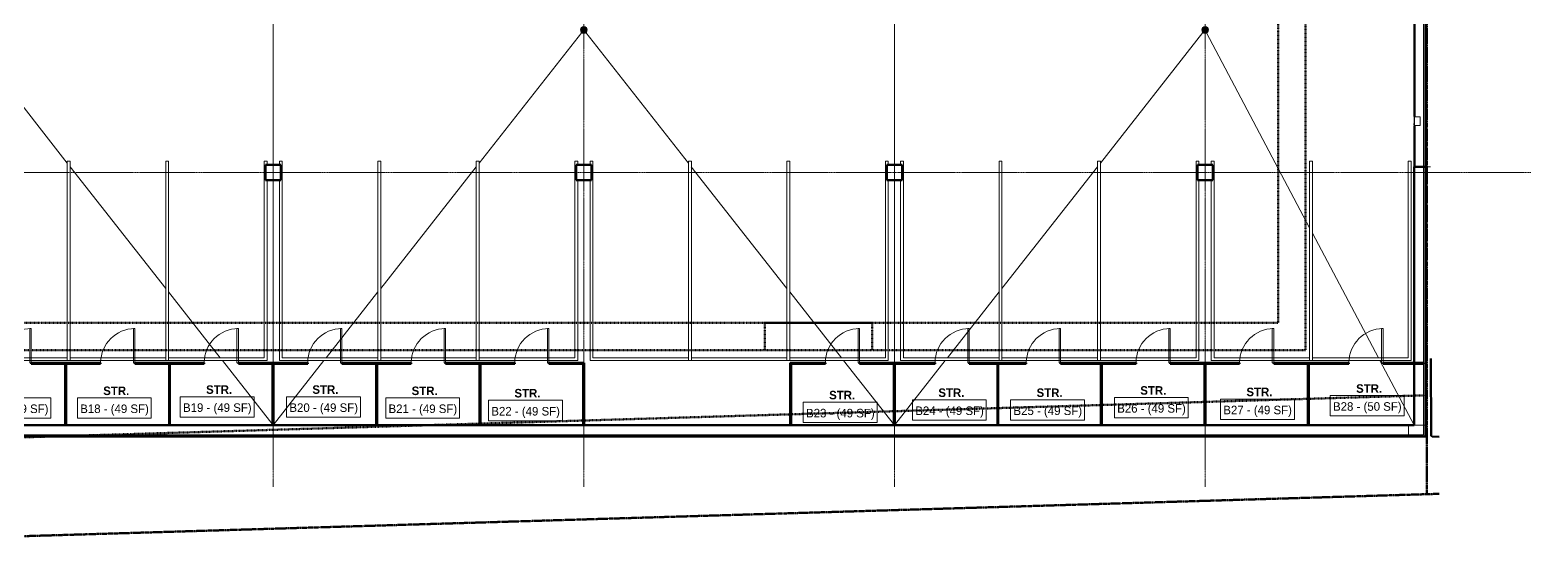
# Model space of a CAD drawing. Header units: inches. Extents: x -4218 to -1830, y 9767 to 12426.
# Drawn here: x -3410 to -1830, y 9772 to 10317 of the extents above; entities that cross this region are included whole.
import ezdxf

# ---------------------------------------------------------------- set-up
doc = ezdxf.new("R2010")
doc.units = ezdxf.units.IN
doc.header["$MEASUREMENT"] = 0
for name, pattern in [('Dash 1_16_', [0.125, 0.0625, -0.0625]), ('Double Dash 3_8_', [1, 0.375, -0.125, 0.125, -0.125, 0.125, -0.125]), ('Grid Line 1_2_', [0.875, 0.5, -0.125, 0.125, -0.125])]:
    doc.linetypes.add(name, pattern=pattern)
for name, color, linetype, lineweight in [('0-1', 7, 'Continuous', 5), ('0-2', 90, 'Continuous', 20), ('A-AREA-IDEN', 2, 'Continuous', 9), ('A-DOOR-2', 7, 'Continuous', 9), ('A-FLOR-4', 192, 'Continuous', 9), ('A-FLOR-5', 71, 'Continuous', 13), ('A-FLOR-6', 255, 'Continuous', 13), ('A-GENM-1', 7, 'Continuous', 9), ('A-WALL', 113, 'Continuous', 13), ('C-PROP-LINE', 91, 'Double Dash 3_8_', 50), ('C-PROP-LINE-1', 91, 'Dash 1_16_', 50), ('C-TOPO', 7, 'Continuous', 9), ('C-TOPO-1', 250, 'Continuous', 50), ('E-FIRE', 2, 'Continuous', 9), ('P-SANR-FIXT', 6, 'Continuous', 9), ('S-COLS', 52, 'Continuous', 9), ('S-COLS-1', 52, 'Continuous', 50), ('S-FNDN-1', 250, 'Continuous', 50), ('S-FNDN-2', 252, 'Continuous', 9), ('S-FNDN-3', 253, 'Continuous', 9), ('S-FNDN-4', 254, 'Continuous', 9), ('S-FNDN-6', 32, 'Continuous', 9), ('S-FNDN-7', 32, 'Continuous', 50), ('S-GRID-1', 1, 'Grid Line 1_2_', 9)]:
    doc.layers.add(name, color=color, linetype=linetype, lineweight=lineweight)
doc.styles.add('Century Gothic', font='ufonts.com_century-gothic.ttf', dxfattribs={"height": 9})
doc.styles.add('Century Gothic_B', font='GOTHICB.TTF', dxfattribs={"height": 9})

# ---------------------------------------------------------------- blocks, each defined once
blk = doc.blocks.new('CTR  - Topography_rvt-1-BACKGROUND - BASEMENT')
at = {"layer": 'C-TOPO'}
for p, q in [((-1935.3, 9890.1), (-1935.6, 9971.3)), ((-1935.3, 9891.2), (-1935.6, 9971.3)), ((-1935.3, 9890.1), (-1934.4, 9889.4)), ((-1934.4, 9889.4), (-1926.9, 9888.8))]:
    blk.add_line(p, q, dxfattribs=at)
at = {"layer": 'C-TOPO-1'}
for p, q in [((-1935.3, 9890.1), (-1935.6, 9971.3)), ((-1934.4, 9889.4), (-1935.3, 9890.1)), ((-1926.9, 9888.8), (-1934.4, 9889.4))]:
    blk.add_line(p, q, dxfattribs=at)
blk = doc.blocks.new('Parking_Stall_Multiple - STANDARD-2088485-BACKGROUND - BASEMENT')
at = {"layer": 'A-GENM-1'}
for p, q in [((190, 314), (0, 314)), ((0, 314), (0, 207.3)), ((3, 210.3), (3, 311)), ((3, 311), (210, 311)), ((210, 314), (206, 314)), ((210, 311), (210, 314)), ((210, 210.3), (0, 210.3)), ((0, 210.3), (0, 103.7)), ((0, 207.3), (210, 207.3)), ((210, 210.3), (3, 210.3)), ((3, 106.7), (3, 207.3)), ((3, 207.3), (210, 207.3)), ((210, 207.3), (210, 210.3)), ((210, 207.3), (210, 210.3)), ((210, 106.7), (0, 106.7)), ((0, 106.7), (0, 0)), ((0, 103.7), (210, 103.7)), ((210, 106.7), (3, 106.7)), ((3, 3), (3, 103.7)), ((3, 103.7), (210, 103.7)), ((210, 103.7), (210, 106.7)), ((210, 103.7), (210, 106.7)), ((210, 3), (3, 3)), ((210, 0), (210, 3)), ((0, 0), (190, 0)), ((206, 0), (210, 0))]:
    blk.add_line(p, q, dxfattribs=at)
blk = doc.blocks.new('Parking_Stall_Multiple - STANDARD-2220512-BACKGROUND - BASEMENT')
at = {"layer": 'A-GENM-1'}
for p, q in [((190, 314), (0, 314)), ((0, 314), (0, 207.3)), ((3, 210.3), (3, 311)), ((3, 311), (210, 311)), ((210, 314), (206, 314)), ((210, 311), (210, 314)), ((210, 210.3), (0, 210.3)), ((0, 210.3), (0, 103.7)), ((0, 207.3), (210, 207.3)), ((210, 210.3), (3, 210.3)), ((3, 106.7), (3, 207.3)), ((3, 207.3), (210, 207.3)), ((210, 207.3), (210, 210.3)), ((210, 207.3), (210, 210.3)), ((210, 106.7), (0, 106.7)), ((0, 106.7), (0, 0)), ((0, 103.7), (210, 103.7)), ((210, 106.7), (3, 106.7)), ((3, 3), (3, 103.7)), ((3, 103.7), (210, 103.7)), ((210, 103.7), (210, 106.7)), ((210, 103.7), (210, 106.7)), ((210, 3), (3, 3)), ((210, 0), (210, 3)), ((0, 0), (190, 0)), ((206, 0), (210, 0))]:
    blk.add_line(p, q, dxfattribs=at)
blk = doc.blocks.new('Parking_Stall_Multiple - STANDARD-1981804-BACKGROUND - BASEMENT')
at = {"layer": 'A-GENM-1'}
for p, q in [((190, 314), (0, 314)), ((0, 314), (0, 207.3)), ((3, 210.3), (3, 311)), ((3, 311), (210, 311)), ((210, 314), (206, 314)), ((210, 311), (210, 314)), ((210, 210.3), (0, 210.3)), ((0, 210.3), (0, 103.7)), ((0, 207.3), (210, 207.3)), ((210, 210.3), (3, 210.3)), ((3, 106.7), (3, 207.3)), ((3, 207.3), (210, 207.3)), ((210, 207.3), (210, 210.3)), ((210, 207.3), (210, 210.3)), ((210, 106.7), (0, 106.7)), ((0, 106.7), (0, 0)), ((0, 103.7), (210, 103.7)), ((210, 106.7), (3, 106.7)), ((3, 3), (3, 103.7)), ((3, 103.7), (210, 103.7)), ((210, 103.7), (210, 106.7)), ((210, 103.7), (210, 106.7)), ((210, 3), (3, 3)), ((210, 0), (210, 3)), ((0, 0), (190, 0)), ((206, 0), (210, 0))]:
    blk.add_line(p, q, dxfattribs=at)
blk = doc.blocks.new('Parking_Stall_Multiple - STANDARD-V6-BACKGROUND - BASEMENT')
at = {"layer": 'A-GENM-1'}
for p, q in [((190, 210.3), (0, 210.3)), ((0, 210.3), (0, 103.7)), ((3, 106.7), (3, 207.3)), ((3, 207.3), (210, 207.3)), ((210, 210.3), (206, 210.3)), ((210, 207.3), (210, 210.3)), ((210, 106.7), (0, 106.7)), ((0, 106.7), (0, 0)), ((0, 103.7), (210, 103.7)), ((210, 106.7), (3, 106.7)), ((3, 3), (3, 103.7)), ((3, 103.7), (210, 103.7)), ((210, 103.7), (210, 106.7)), ((210, 103.7), (210, 106.7)), ((210, 3), (3, 3)), ((210, 0), (210, 3)), ((0, 0), (210, 0))]:
    blk.add_line(p, q, dxfattribs=at)
blk = doc.blocks.new('CHAINLINK GATE - ONE-2199385-BACKGROUND - BASEMENT')
at = {"layer": 'A-DOOR-2'}
for p, q in [((16.5, 36.5), (18, 36.5)), ((16.5, 0.5), (16.5, 36.5)), ((18, 0.5), (18, 36.5)), ((16.5, 0.5), (18, 0.5))]:
    blk.add_line(p, q, dxfattribs=at)
blk.add_arc((18, 0.5), 36, 90, 180, dxfattribs=at)
blk = doc.blocks.new('CTR - 1st Phase - Common Walls_rvt-1-BACKGROUND - BASEMENT')
at = {"layer": 'S-FNDN-1'}
for p, q in [((-3336, 9966.9), (-3409, 9966.9)), ((-3409, 9966.9), (-3409, 9965.9)), ((-3409, 9965.9), (-3373.2, 9965.9)), ((-3373.2, 9965.9), (-3373.2, 9901.2)), ((-3372.2, 9965.9), (-3336, 9965.9)), ((-3372.2, 9901.2), (-3372.2, 9965.9)), ((-3336, 9965.9), (-3336, 9966.9)), ((-3227, 9966.9), (-3300, 9966.9)), ((-3300, 9966.9), (-3300, 9965.9)), ((-3300, 9965.9), (-3264, 9965.9)), ((-3264, 9965.9), (-3264, 9901.2)), ((-3263, 9965.9), (-3227, 9965.9)), ((-3263, 9901.2), (-3263, 9965.9)), ((-3227, 9965.9), (-3227, 9966.9)), ((-3118, 9966.9), (-3191, 9966.9)), ((-3191, 9966.9), (-3191, 9965.9)), ((-3191, 9965.9), (-3155, 9965.9)), ((-3155, 9965.9), (-3155, 9901.2)), ((-3154, 9965.9), (-3118, 9965.9)), ((-3154, 9901.2), (-3154, 9965.9)), ((-3118, 9965.9), (-3118, 9966.9)), ((-3009, 9966.9), (-3082, 9966.9)), ((-3082, 9966.9), (-3082, 9965.9)), ((-3082, 9965.9), (-3046, 9965.9)), ((-3046, 9965.9), (-3046, 9901.2)), ((-3045, 9965.9), (-3009, 9965.9)), ((-3045, 9901.2), (-3045, 9965.9)), ((-3009, 9965.9), (-3009, 9966.9)), ((-2900, 9966.9), (-2973, 9966.9)), ((-2973, 9966.9), (-2973, 9965.9)), ((-2973, 9965.9), (-2937, 9965.9)), ((-2937, 9965.9), (-2937, 9901.2)), ((-2936, 9965.9), (-2900, 9965.9)), ((-2936, 9901.2), (-2936, 9965.9)), ((-2900, 9965.9), (-2900, 9966.9)), ((-2827, 9966.9), (-2864, 9966.9)), ((-2864, 9966.9), (-2864, 9965.9)), ((-2864, 9965.9), (-2828, 9965.9)), ((-2828, 9965.9), (-2828, 9901.2)), ((-2827, 9965.9), (-2827, 9966.9)), ((-2827, 9901.2), (-2827, 9965.9)), ((-2609, 9966.9), (-2610, 9966.9)), ((-2610, 9966.9), (-2610, 9901.2)), ((-2573, 9966.9), (-2609, 9966.9)), ((-2609, 9901.2), (-2609, 9965.9)), ((-2609, 9965.9), (-2573, 9965.9)), ((-2573, 9965.9), (-2573, 9966.9)), ((-2457.5, 9966.9), (-2537, 9966.9)), ((-2537, 9966.9), (-2537, 9965.9)), ((-2537, 9965.9), (-2501, 9965.9)), ((-2501, 9965.9), (-2501, 9901.2)), ((-2500, 9901.2), (-2500, 9965.9)), ((-2500, 9965.9), (-2457.5, 9965.9)), ((-2457.5, 9965.9), (-2457.5, 9966.9)), ((-2361.5, 9966.9), (-2421.5, 9966.9)), ((-2421.5, 9966.9), (-2421.5, 9965.9)), ((-2421.5, 9965.9), (-2392, 9965.9)), ((-2392, 9965.9), (-2392, 9901.2)), ((-2391, 9901.2), (-2391, 9965.9)), ((-2391, 9965.9), (-2361.5, 9965.9)), ((-2361.5, 9965.9), (-2361.5, 9966.9)), ((-2246, 9966.9), (-2325.5, 9966.9)), ((-2325.5, 9966.9), (-2325.5, 9965.9)), ((-2325.5, 9965.9), (-2283, 9965.9)), ((-2283, 9965.9), (-2283, 9901.2)), ((-2282, 9901.2), (-2282, 9965.9)), ((-2282, 9965.9), (-2246, 9965.9)), ((-2246, 9965.9), (-2246, 9966.9)), ((-2137, 9966.9), (-2210, 9966.9)), ((-2210, 9966.9), (-2210, 9965.9)), ((-2210, 9965.9), (-2174, 9965.9)), ((-2174, 9965.9), (-2174, 9901.2)), ((-2173, 9901.2), (-2173, 9965.9)), ((-2173, 9965.9), (-2137, 9965.9)), ((-2137, 9965.9), (-2137, 9966.9)), ((-2021.9, 9966.9), (-2101, 9966.9)), ((-2101, 9966.9), (-2101, 9965.9)), ((-2101, 9965.9), (-2065, 9965.9)), ((-2065, 9965.9), (-2065, 9901.2)), ((-2064, 9901.2), (-2064, 9965.9)), ((-2064, 9965.9), (-2021.9, 9965.9)), ((-2021.9, 9965.9), (-2021.9, 9966.9)), ((-1943.3, 9966.9), (-1985.9, 9966.9)), ((-1985.9, 9966.9), (-1985.9, 9965.9)), ((-1985.9, 9965.9), (-1943.3, 9965.9)), ((-1943.3, 9965.9), (-1943.3, 9966.9)), ((-3373.2, 9901.2), (-3372.2, 9901.2)), ((-3264, 9901.2), (-3263, 9901.2)), ((-3155, 9901.2), (-3154, 9901.2)), ((-3046, 9901.2), (-3045, 9901.2)), ((-2937, 9901.2), (-2936, 9901.2)), ((-2828, 9901.2), (-2827, 9901.2)), ((-2610, 9901.2), (-2609, 9901.2)), ((-2501, 9901.2), (-2500, 9901.2)), ((-2392, 9901.2), (-2391, 9901.2)), ((-2283, 9901.2), (-2282, 9901.2)), ((-2174, 9901.2), (-2173, 9901.2)), ((-2065, 9901.2), (-2064, 9901.2))]:
    blk.add_line(p, q, dxfattribs=at)
at = {"layer": 'S-FNDN-2'}
for p, q in [((-3409, 9965.9), (-3409, 9966.9)), ((-3336, 9966.9), (-3409, 9966.9)), ((-3409, 9965.9), (-3373.2, 9965.9)), ((-3373.2, 9965.9), (-3373.2, 9901.2)), ((-3372.2, 9965.9), (-3336, 9965.9)), ((-3372.2, 9901.2), (-3372.2, 9965.9)), ((-3336, 9966.9), (-3336, 9965.9)), ((-3300, 9965.9), (-3300, 9966.9)), ((-3227, 9966.9), (-3300, 9966.9)), ((-3300, 9965.9), (-3264, 9965.9)), ((-3264, 9965.9), (-3264, 9901.2)), ((-3263, 9965.9), (-3227, 9965.9)), ((-3263, 9901.2), (-3263, 9965.9)), ((-3227, 9966.9), (-3227, 9965.9)), ((-3191, 9965.9), (-3191, 9966.9)), ((-3118, 9966.9), (-3191, 9966.9)), ((-3191, 9965.9), (-3155, 9965.9)), ((-3155, 9965.9), (-3155, 9901.2)), ((-3154, 9965.9), (-3118, 9965.9)), ((-3154, 9901.2), (-3154, 9965.9)), ((-3118, 9966.9), (-3118, 9965.9)), ((-3082, 9965.9), (-3082, 9966.9)), ((-3009, 9966.9), (-3082, 9966.9)), ((-3082, 9965.9), (-3046, 9965.9)), ((-3046, 9965.9), (-3046, 9901.2)), ((-3045, 9965.9), (-3009, 9965.9)), ((-3045, 9901.2), (-3045, 9965.9)), ((-3009, 9966.9), (-3009, 9965.9)), ((-2973, 9965.9), (-2973, 9966.9)), ((-2900, 9966.9), (-2973, 9966.9)), ((-2973, 9965.9), (-2937, 9965.9)), ((-2937, 9965.9), (-2937, 9901.2)), ((-2936, 9965.9), (-2900, 9965.9)), ((-2936, 9901.2), (-2936, 9965.9)), ((-2900, 9966.9), (-2900, 9965.9)), ((-2864, 9965.9), (-2864, 9966.9)), ((-2827, 9966.9), (-2864, 9966.9)), ((-2864, 9965.9), (-2828, 9965.9)), ((-2828, 9965.9), (-2828, 9901.2)), ((-2827, 9966.9), (-2827, 9965.9)), ((-2827, 9901.2), (-2827, 9965.9)), ((-2610, 9966.9), (-2609, 9966.9)), ((-2610, 9966.9), (-2610, 9901.2)), ((-2573, 9966.9), (-2609, 9966.9)), ((-2609, 9901.2), (-2609, 9965.9)), ((-2609, 9965.9), (-2573, 9965.9)), ((-2573, 9966.9), (-2573, 9965.9)), ((-2537, 9965.9), (-2537, 9966.9)), ((-2457.5, 9966.9), (-2537, 9966.9)), ((-2537, 9965.9), (-2501, 9965.9)), ((-2501, 9965.9), (-2501, 9901.2)), ((-2500, 9901.2), (-2500, 9965.9)), ((-2500, 9965.9), (-2457.5, 9965.9)), ((-2457.5, 9966.9), (-2457.5, 9965.9)), ((-2421.5, 9965.9), (-2421.5, 9966.9)), ((-2361.5, 9966.9), (-2421.5, 9966.9)), ((-2421.5, 9965.9), (-2392, 9965.9)), ((-2392, 9965.9), (-2392, 9901.2)), ((-2391, 9901.2), (-2391, 9965.9)), ((-2391, 9965.9), (-2361.5, 9965.9)), ((-2361.5, 9966.9), (-2361.5, 9965.9)), ((-2325.5, 9965.9), (-2325.5, 9966.9)), ((-2246, 9966.9), (-2325.5, 9966.9)), ((-2325.5, 9965.9), (-2283, 9965.9)), ((-2283, 9965.9), (-2283, 9901.2)), ((-2282, 9901.2), (-2282, 9965.9)), ((-2282, 9965.9), (-2246, 9965.9)), ((-2246, 9966.9), (-2246, 9965.9)), ((-2210, 9965.9), (-2210, 9966.9)), ((-2137, 9966.9), (-2210, 9966.9)), ((-2210, 9965.9), (-2174, 9965.9)), ((-2174, 9965.9), (-2174, 9901.2)), ((-2173, 9901.2), (-2173, 9965.9)), ((-2173, 9965.9), (-2137, 9965.9)), ((-2137, 9966.9), (-2137, 9965.9)), ((-2101, 9965.9), (-2101, 9966.9)), ((-2021.9, 9966.9), (-2101, 9966.9)), ((-2101, 9965.9), (-2065, 9965.9)), ((-2065, 9965.9), (-2065, 9901.2)), ((-2064, 9901.2), (-2064, 9965.9)), ((-2064, 9965.9), (-2021.9, 9965.9)), ((-2021.9, 9966.9), (-2021.9, 9965.9)), ((-1985.9, 9965.9), (-1985.9, 9966.9)), ((-1953.3, 9966.9), (-1985.9, 9966.9)), ((-1985.9, 9965.9), (-1953.3, 9965.9))]:
    blk.add_line(p, q, dxfattribs=at)
at = {"layer": 'S-FNDN-3'}
for p, q in [((-1943.3, 9966.9), (-1953.3, 9966.9)), ((-1953.3, 9965.9), (-1943.3, 9965.9)), ((-3372.2, 9901.2), (-3373.2, 9901.2)), ((-3263, 9901.2), (-3264, 9901.2)), ((-3154, 9901.2), (-3155, 9901.2)), ((-3045, 9901.2), (-3046, 9901.2)), ((-2936, 9901.2), (-2937, 9901.2)), ((-2827, 9901.2), (-2828, 9901.2)), ((-2609, 9901.2), (-2610, 9901.2)), ((-2500, 9901.2), (-2501, 9901.2)), ((-2391, 9901.2), (-2392, 9901.2)), ((-2282, 9901.2), (-2283, 9901.2)), ((-2173, 9901.2), (-2174, 9901.2)), ((-2064, 9901.2), (-2065, 9901.2))]:
    blk.add_line(p, q, dxfattribs=at)
at = {"layer": 'S-FNDN-4'}
blk.add_line((-1943.3, 9966.9), (-1943.3, 9965.9), dxfattribs=at)
at = {"layer": '0-2', "rotation": 89.99999999999953}
for name, p in [('Parking_Stall_Multiple - STANDARD-1981804-BACKGROUND - BASEMENT', (-3160.8, 9969.2)), ('Parking_Stall_Multiple - STANDARD-1981804-BACKGROUND - BASEMENT', (-2833.8, 9969.2)), ('Parking_Stall_Multiple - STANDARD-2220512-BACKGROUND - BASEMENT', (-2506.8, 9969.2)), ('Parking_Stall_Multiple - STANDARD-2088485-BACKGROUND - BASEMENT', (-2179.8, 9969.2)), ('Parking_Stall_Multiple - STANDARD-V6-BACKGROUND - BASEMENT', (-1956.5, 9969.2))]:
    blk.add_blockref(name, p, dxfattribs=at)
at = {"layer": '0-2'}
for p in [(-3427, 9966.4), (-3318, 9966.4), (-3209, 9966.4), (-3100, 9966.4), (-2991, 9966.4), (-2882, 9966.4), (-2555, 9966.4), (-2439.5, 9966.4), (-2343.5, 9966.4), (-2228, 9966.4), (-2119, 9966.4), (-2003.9, 9966.4)]:
    blk.add_blockref('CHAINLINK GATE - ONE-2199385-BACKGROUND - BASEMENT', p, dxfattribs=at)
blk = doc.blocks.new('Concrete-Rectangular-Column - ONE-1856735-BACKGROUND - BASEMENT')
at = {"layer": 'S-COLS-1'}
for p, q in [((8, 8), (-8, 8)), ((-8, 8), (-8, -8)), ((8, -8), (8, 8)), ((-8, -8), (8, -8))]:
    blk.add_line(p, q, dxfattribs=at)
blk = doc.blocks.new('Basic Wall _ EXT - C8AØF - _10_ CONCRETE _ 2_ EPS INSUL_ - ___-2659087-BACKGROUND - BASEMENT')
at = {"layer": 'S-FNDN-6'}
for p, q in [((-3917.3, 9889.2), (-1959.3, 9889.2)), ((-1941.3, 9889.2), (-3917.3, 9889.2))]:
    blk.add_line(p, q, dxfattribs=at)
blk = doc.blocks.new('Basic Wall _ EXT - C8AØF - _10_ CONCRETE _ 2_ EPS INSUL_ - ___-2578963-BACKGROUND - BASEMENT')
at = {"layer": 'S-FNDN-6'}
for p, q in [((-1941.3, 10173.2), (-1936.1, 10173.2)), ((-1936.1, 10173.2), (-1941.3, 10173.2)), ((-1941.3, 9901.2), (-1941.3, 10173.2)), ((-1941.3, 10173.2), (-1941.3, 9891.2)), ((-1941.3, 9891.2), (-1941.3, 9901.2)), ((-1935.4, 9906.4), (-1935.4, 9891.2))]:
    blk.add_line(p, q, dxfattribs=at)
blk = doc.blocks.new('Drain-Floor-WATTS-Square-Stainless_Steel_Strainer-Type_FD-1200-M - 2_ Outlet with 5_ Strainer-2528673-BACKGROUND - BASEMENT')
at = {"layer": 'P-SANR-FIXT'}
for p, q in [((-2.707, -2.707), (-2.707, 2.707)), ((-2.707, 2.707), (2.707, 2.707)), ((-2.03025, -2.03025), (-2.03025, 2.03025)), ((-2.03025, 2.03025), (2.03025, 2.03025)), ((-1.3535, -1.3535), (-1.3535, 1.3535)), ((-1.3535, 1.3535), (1.3535, 1.3535)), ((-0.67675, -0.67675), (-0.67675, 0.67675)), ((-0.67675, 0.67675), (0.67675, 0.67675)), ((0, 2.707), (0, -2.707)), ((0.67675, 0.67675), (0.67675, -0.67675)), ((1.3535, 1.3535), (1.3535, -1.3535)), ((2.03025, 2.03025), (2.03025, -2.03025)), ((2.707, 2.707), (2.707, -2.707)), ((-2.707, 0), (2.707, 0)), ((2.707, -2.707), (-2.707, -2.707)), ((2.03025, -2.03025), (-2.03025, -2.03025)), ((1.3535, -1.3535), (-1.3535, -1.3535)), ((0.67675, -0.67675), (-0.67675, -0.67675))]:
    blk.add_line(p, q, dxfattribs=at)
for start, end in [(360, 180), (180, 360)]:
    blk.add_arc((0, 0), 3.5, start, end, dxfattribs=at)
blk = doc.blocks.new('104416 - Fire Extinguishers - Wall - Class A - Light - 2A-2804325-BACKGROUND - BASEMENT')
at = {"layer": 'E-FIRE'}
for p, q in [((13.2, 6.1), (13.2, 5.8)), ((23.2, 6.1), (13.2, 6.1)), ((13.2, 6.1), (23.2, 6.1)), ((13.2, 6.1), (13.2, 5.8)), ((23.2, 5.8), (13.2, 5.8)), ((13.6, -0.2), (13.6, 5.8)), ((14.4, 6.1), (14.4, 6.3)), ((14.4, 6.3), (14.8, 6.3)), ((14.4, 6.1), (14.4, 6.3)), ((14.8, 6.3), (15, 6.3)), ((14.8, 6.1), (14.8, 6.3)), ((15, 6.3), (15.1, 6.3)), ((15, 6.1), (15, 6.3)), ((15.1, 6.3), (15.2, 6.3)), ((15.1, 6.1), (15.1, 6.3)), ((15.2, 6.3), (15.5, 6.3)), ((15.2, 6.1), (15.2, 6.3)), ((15.5, 6.3), (15.7, 6.3)), ((15.5, 6.1), (15.5, 6.3)), ((15.7, 6.3), (15.9, 6.3)), ((15.7, 6.1), (15.7, 6.3)), ((15.9, 6.1), (15.9, 6.3)), ((15.9, 6.3), (15.9, 6.3)), ((15.9, 6.1), (15.9, 6.3)), ((15.9, 6.1), (15.9, 6.3)), ((22.8, 5.8), (22.8, -0.2)), ((23.2, 5.8), (23.2, 6.1)), ((23.2, 5.8), (23.2, 6.1)), ((22.8, -0.2), (13.6, -0.2))]:
    blk.add_line(p, q, dxfattribs=at)
blk = doc.blocks.new('Family - ___-1878357-BACKGROUND - BASEMENT')
at = {"layer": 'C-PROP-LINE'}
for p, q in [((-2096.4, 9823.9), (-1939.8, 9828.6)), ((-1939.8, 9828.6), (-1926.9, 9829)), ((-3831.8, 9772), (-2096.4, 9823.9))]:
    blk.add_line(p, q, dxfattribs=at)
blk = doc.blocks.new('Family - ___-2657144-BACKGROUND - BASEMENT')
at = {"layer": 'C-PROP-LINE'}
blk.add_line((-1939.8, 12268.7), (-1939.8, 9828.6), dxfattribs=at)
blk = doc.blocks.new('Family - ___-2835860-BACKGROUND - BASEMENT')
at = {"layer": 'C-PROP-LINE-1'}
for p, q in [((-2067.5, 9980.2), (-2067.5, 10851.4)), ((-2636.9, 10009.1), (-2636.9, 9980.2)), ((-2523.7, 10009.1), (-2636.9, 10009.1)), ((-2523.7, 9980.2), (-2523.7, 10009.1)), ((-2636.9, 9980.2), (-3860.7, 9980.2)), ((-2067.5, 9980.2), (-2523.7, 9980.2))]:
    blk.add_line(p, q, dxfattribs=at)
blk = doc.blocks.new('Family - ___-2835903-BACKGROUND - BASEMENT')
at = {"layer": 'C-PROP-LINE-1'}
for q in [(-2096.4, 10822.5), (-3831.8, 10009.1)]:
    blk.add_line((-2096.4, 10009.1), q, dxfattribs=at)
blk = doc.blocks.new('Family - ___-2835932-BACKGROUND - BASEMENT')
at = {"layer": 'C-PROP-LINE-1'}
for q in [(-2067.5, 10851.4), (-3860.7, 9980.2)]:
    blk.add_line((-2067.5, 9980.2), q, dxfattribs=at)
blk = doc.blocks.new('Family - ___-2855424-BACKGROUND - BASEMENT')
at = {"layer": 'C-PROP-LINE-1'}
blk.add_line((-3987.1, 9871.4), (-1939.8, 9932.7), dxfattribs=at)

msp = doc.modelspace()

# ---------------------------------------------------------------- linework, layer by layer
at = {"layer": 'A-AREA-IDEN', "flags": 128}
for points in [[(-3466.2, 9930), (-3388.4, 9930), (-3388.4, 9908.5), (-3466.2, 9908.5)], [(-3360.5, 9930), (-3282.7, 9930), (-3282.7, 9908.5), (-3360.5, 9908.5)], [(-3252.3, 9931.2), (-3174.5, 9931.2), (-3174.5, 9909.7), (-3252.3, 9909.7)], [(-3140.3, 9931.2), (-3062.6, 9931.2), (-3062.6, 9909.7), (-3140.3, 9909.7)], [(-3035.9, 9930), (-2958.1, 9930), (-2958.1, 9908.5), (-3035.9, 9908.5)], [(-2927.7, 9927.4), (-2849.9, 9927.4), (-2849.9, 9905.9), (-2927.7, 9905.9)], [(-2596.4, 9925.4), (-2518.6, 9925.4), (-2518.6, 9903.9), (-2596.4, 9903.9)], [(-2481.4, 9927.9), (-2403.6, 9927.9), (-2403.6, 9906.4), (-2481.4, 9906.4)], [(-2378, 9927.9), (-2300.2, 9927.9), (-2300.2, 9906.4), (-2378, 9906.4)], [(-2268.8, 9930.4), (-2191, 9930.4), (-2191, 9908.9), (-2268.8, 9908.9)], [(-2157.1, 9928.7), (-2079.3, 9928.7), (-2079.3, 9907.2), (-2157.1, 9907.2)], [(-2041.6, 9932.4), (-1963.8, 9932.4), (-1963.8, 9910.9), (-2041.6, 9910.9)]]:
    msp.add_lwpolyline(points, close=True, dxfattribs=at)
at = {"layer": 'A-FLOR-4'}
for p, q in [((-1953.3, 11853.2), (-1953.3, 10218.9)), ((-1953.3, 10217.4), (-1953.3, 10173.2))]:
    msp.add_line(p, q, dxfattribs=at)
at = {"layer": 'A-FLOR-5'}
for p, q in [((-3154.3, 10175.2), (-3154.3, 10459.2)), ((-2500.3, 10175.2), (-2500.3, 10459.2)), ((-3371.2, 10177.1), (-3479.1, 10314.5)), ((-2937.5, 10177.1), (-2829.5, 10314.5)), ((-2717.2, 10177.1), (-2825.1, 10314.5)), ((-2175.5, 10314.5), (-2283.5, 10177.1)), ((-2171.7, 10314.1), (-2063.2, 10108.9)), ((-3267.5, 10045.2), (-3368.2, 10173.3)), ((-3041.2, 10045.2), (-2940.5, 10173.3)), ((-2613.5, 10045.2), (-2714.2, 10173.3)), ((-2286.5, 10173.2), (-2387.2, 10045.2)), ((-3154.3, 9965.9), (-3154.3, 10159.2)), ((-2500.3, 9965.9), (-2500.3, 10159.2)), ((-2060.2, 10103.2), (-1990.9, 9972.2)), ((-3210.1, 9972.2), (-3264.5, 10041.4)), ((-3098.5, 9972.2), (-3044.2, 10041.4)), ((-2556.1, 9972.2), (-2610.5, 10041.4)), ((-2390.2, 10041.4), (-2444.5, 9972.2)), ((-3154.3, 9901.2), (-3207.8, 9969.2)), ((-3154.3, 9901.2), (-3100.9, 9969.2)), ((-2500.3, 9901.2), (-2553.8, 9969.2)), ((-2446.9, 9969.2), (-2500.3, 9901.2)), ((-1989.3, 9969.2), (-1953.3, 9901.2))]:
    msp.add_line(p, q, dxfattribs=at)
at = {"layer": 'A-FLOR-6'}
for p, q in [((-3154.3, 9901.2), (-3154.3, 9965.9)), ((-2500.3, 9901.2), (-2500.3, 9965.9))]:
    msp.add_line(p, q, dxfattribs=at)
at = {"layer": 'A-WALL'}
for p, q in [((-1943.3, 12087.2), (-1943.3, 9891.2)), ((-1943.3, 9891.2), (-3917.3, 9891.2))]:
    msp.add_line(p, q, dxfattribs=at)
at = {"layer": 'S-FNDN-6'}
for p, q in [((-1959.3, 9901.2), (-1959.3, 9891.2)), ((-1941.3, 9901.2), (-1953.3, 9901.2)), ((-1959.3, 9891.2), (-1959.3, 9888.2))]:
    msp.add_line(p, q, dxfattribs=at)
at = {"layer": 'S-FNDN-7'}
for p, q in [((-1941.3, 9889.2), (-1941.3, 12089.2)), ((-1952.9, 10461.2), (-1952.9, 10226.2)), ((-1952.9, 10216.2), (-1952.9, 10173.2)), ((-1953.3, 10173.2), (-1953.3, 9901.2)), ((-1953.3, 10173.2), (-1941.3, 10173.2)), ((-1953.3, 9901.2), (-3819.3, 9901.2)), ((-3917.3, 9889.2), (-1941.3, 9889.2))]:
    msp.add_line(p, q, dxfattribs=at)
at = {"layer": 'S-GRID-1'}
for p, q in [((-3154.3, 9836.2), (-3154.3, 12376.8)), ((-2827.3, 9836.2), (-2827.3, 12376.8)), ((-2500.3, 9836.2), (-2500.3, 12376.8)), ((-2173.3, 9836.2), (-2173.3, 12376.8)), ((-1830.2, 10167.2), (-4168.7, 10167.2))]:
    msp.add_line(p, q, dxfattribs=at)

# ---------------------------------------------------------------- block references
at = {"layer": '0-1'}
for name in ['CTR - 1st Phase - Common Walls_rvt-1-BACKGROUND - BASEMENT', 'CTR  - Topography_rvt-1-BACKGROUND - BASEMENT']:
    msp.add_blockref(name, (0, 0), dxfattribs=at)
at = {"layer": 'C-PROP-LINE'}
for name in ['Family - ___-1878357-BACKGROUND - BASEMENT', 'Family - ___-2657144-BACKGROUND - BASEMENT']:
    msp.add_blockref(name, (0, 0), dxfattribs=at)
at = {"layer": 'C-PROP-LINE-1'}
for name in ['Family - ___-2835860-BACKGROUND - BASEMENT', 'Family - ___-2835932-BACKGROUND - BASEMENT', 'Family - ___-2835903-BACKGROUND - BASEMENT', 'Family - ___-2855424-BACKGROUND - BASEMENT']:
    msp.add_blockref(name, (0, 0), dxfattribs=at)
at = {"layer": 'E-FIRE', "rotation": 90}
msp.add_blockref('104416 - Fire Extinguishers - Wall - Class A - Light - 2A-2804325-BACKGROUND - BASEMENT', (-1947.1, 10203), dxfattribs=at)
at = {"layer": 'P-SANR-FIXT'}
for p in [(-2827.3, 10317.2), (-2173.3, 10317.2)]:
    msp.add_blockref('Drain-Floor-WATTS-Square-Stainless_Steel_Strainer-Type_FD-1200-M - 2_ Outlet with 5_ Strainer-2528673-BACKGROUND - BASEMENT', p, dxfattribs=at)
at = {"layer": 'S-COLS'}
for p in [(-3154.3, 10167.2), (-2827.3, 10167.2), (-2500.3, 10167.2), (-2173.3, 10167.2)]:
    msp.add_blockref('Concrete-Rectangular-Column - ONE-1856735-BACKGROUND - BASEMENT', p, dxfattribs=at)
at = {"layer": 'S-FNDN-6'}
for name in ['Basic Wall _ EXT - C8AØF - _10_ CONCRETE _ 2_ EPS INSUL_ - ___-2578963-BACKGROUND - BASEMENT', 'Basic Wall _ EXT - C8AØF - _10_ CONCRETE _ 2_ EPS INSUL_ - ___-2659087-BACKGROUND - BASEMENT']:
    msp.add_blockref(name, (0, 0), dxfattribs=at)

# ---------------------------------------------------------------- texts
at = {"layer": 'A-AREA-IDEN', "char_height": 9, "attachment_point": 1}
for s, insert, width, style in [('STR.', (-3333.3, 9941.9), 27.876, 'Century Gothic_B'), ('STR.', (-3225, 9943.2), 27.876, 'Century Gothic_B'), ('STR.', (-3113.1, 9943.2), 27.876, 'Century Gothic_B'), ('STR.', (-3008.6, 9941.9), 27.876, 'Century Gothic_B'), ('STR.', (-2900.4, 9939.4), 27.876, 'Century Gothic_B'), ('STR.', (-2454.1, 9939.9), 27.876, 'Century Gothic_B'), ('STR.', (-2350.7, 9939.9), 27.876, 'Century Gothic_B'), ('STR.', (-2241.5, 9942.3), 27.876, 'Century Gothic_B'), ('STR.', (-2129.8, 9940.7), 27.876, 'Century Gothic_B'), ('STR.', (-2014.3, 9944.3), 27.876, 'Century Gothic_B'), ('B17 - (49 SF)', (-3463.2, 9923), 86.658, 'Century Gothic'), ('B18 - (49 SF)', (-3357.5, 9923), 86.658, 'Century Gothic'), ('B19 - (49 SF)', (-3249.3, 9924.2), 86.658, 'Century Gothic'), ('B20 - (49 SF)', (-3137.3, 9924.2), 86.658, 'Century Gothic'), ('B21 - (49 SF)', (-3032.9, 9923), 86.658, 'Century Gothic'), ('STR.', (-2569.1, 9937.4), 27.876, 'Century Gothic_B'), ('B26 - (49 SF)', (-2265.8, 9923.4), 86.658, 'Century Gothic'), ('B28 - (50 SF)', (-2038.6, 9925.4), 86.658, 'Century Gothic'), ('B22 - (49 SF)', (-2924.7, 9920.4), 86.658, 'Century Gothic'), ('B23 - (49 SF)', (-2593.4, 9918.4), 86.658, 'Century Gothic'), ('B24 - (49 SF)', (-2478.4, 9920.9), 86.658, 'Century Gothic'), ('B25 - (49 SF)', (-2375, 9920.9), 86.658, 'Century Gothic'), ('B27 - (49 SF)', (-2154.1, 9921.7), 86.658, 'Century Gothic')]:
    msp.add_mtext(s, dxfattribs=dict(at, insert=insert, width=width, style=style))

doc.saveas('drawing.dxf')
